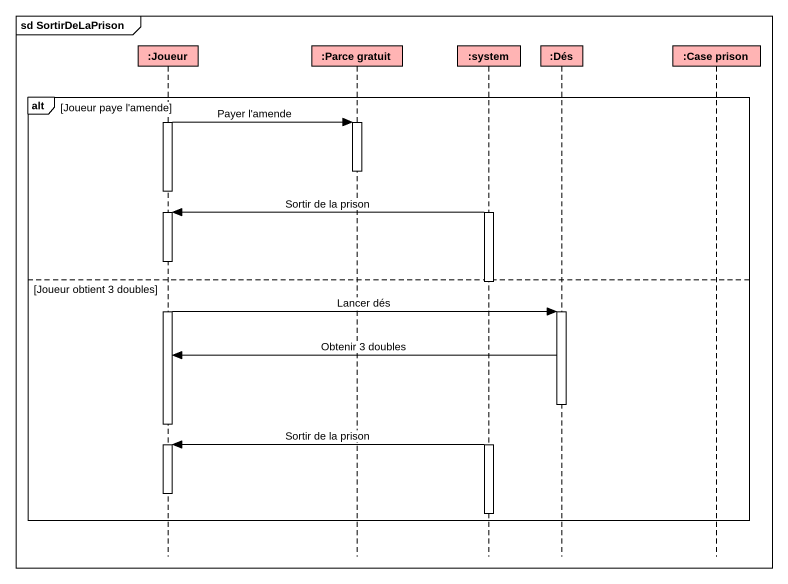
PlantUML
@startuml
mainframe sd SortirDeLaPrison
hide footbox
participant ":Joueur" as Joueur #FFB4B4
participant ":Parce gratuit" as Parce_gratuit #FFB4B4
participant ":system" as system #FFB4B4
participant ":Dés" as Dés #FFB4B4
participant ":Case prison" as Case_prison #FFB4B4

alt Joueur paye l'amende
  activate Joueur
  Joueur -> Parce_gratuit : Payer l'amende
  activate Parce_gratuit
  deactivate Parce_gratuit
  deactivate Joueur
  activate system
  system -> Joueur : Sortir de la prison
  activate Joueur
else Joueur obtient 3 doubles
  deactivate system
  Joueur -> Dés : Lancer dés
  activate Dés
  Dés -> Joueur : Obtenir 3 doubles
  deactivate Dés
  deactivate Joueur
  activate system
  system -> Joueur : Sortir de la prison
  activate Joueur
  deactivate Joueur
  deactivate system
end
@enduml
